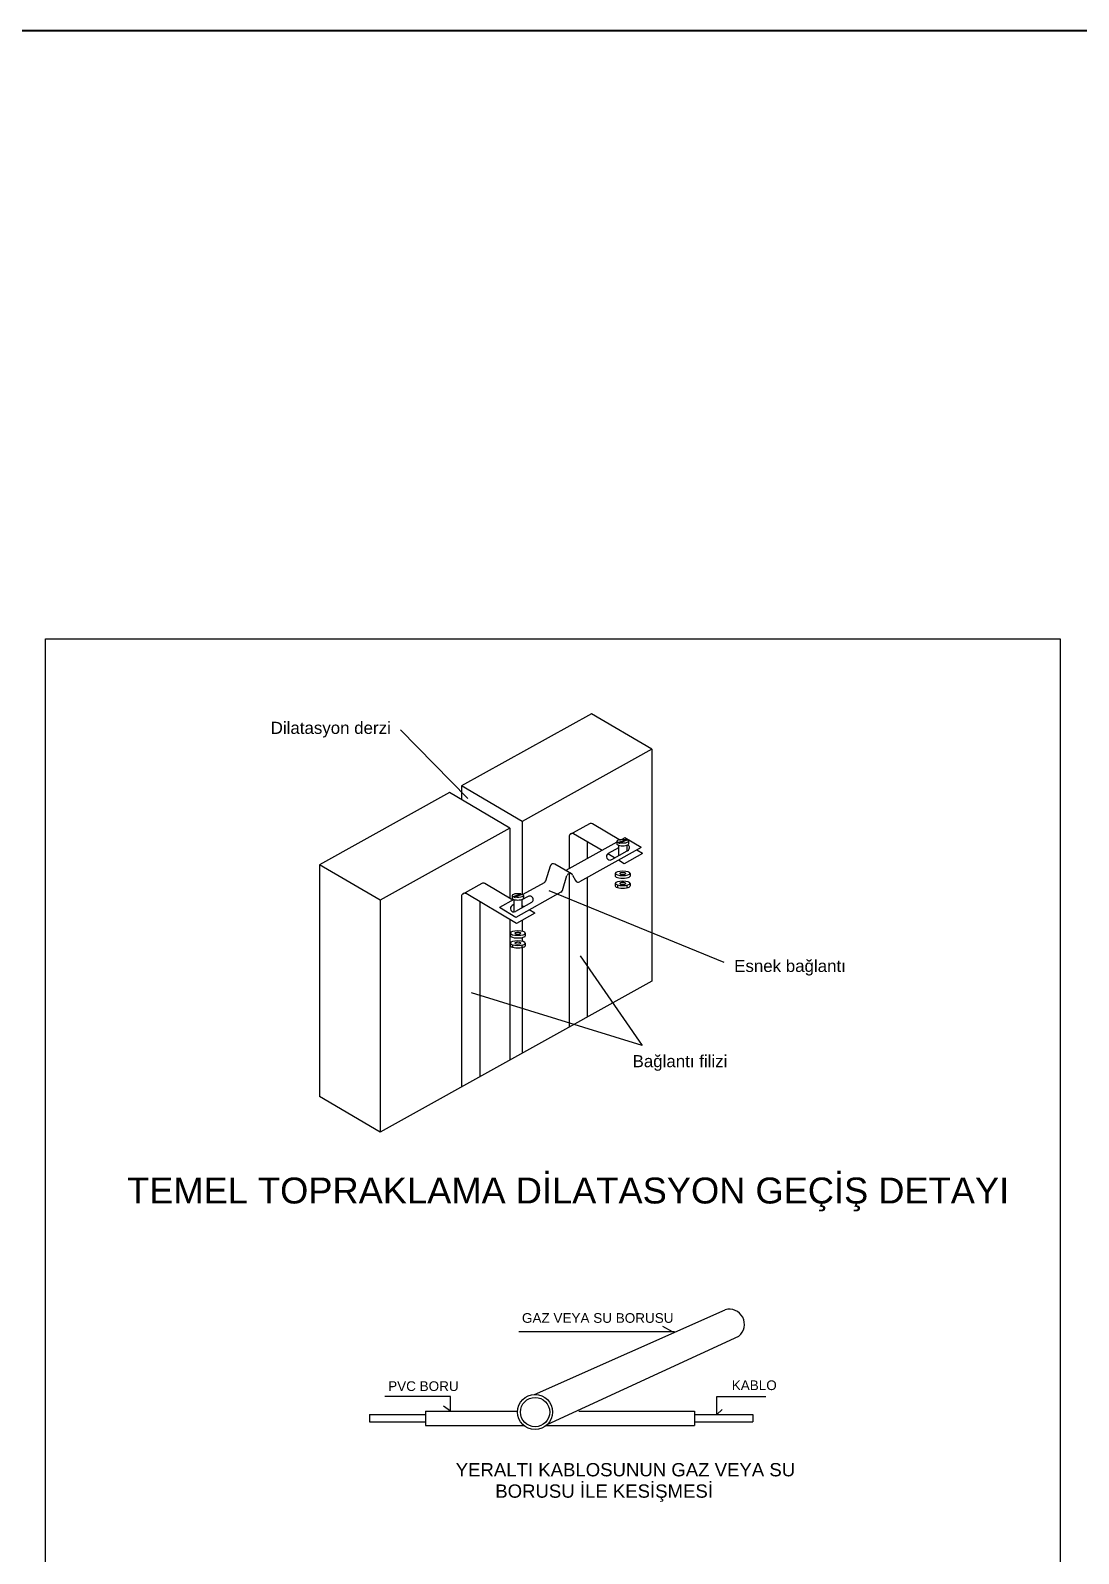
# Model space of a CAD drawing. Header units: metres. Extents: x 134072 to 172200, y 35728 to 38066.
# Drawn here: x 136234 to 136945, y 37034 to 38066 of the extents above; entities that cross this region are included whole.
import ezdxf
from ezdxf.enums import TextEntityAlignment as Align

# ---------------------------------------------------------------- set-up
doc = ezdxf.new("R2010")
doc.units = ezdxf.units.M
doc.layers.add('E-YAZI', color=7, linetype='Continuous', lineweight=30)
doc.layers.add('ELEKTRİK', color=102, linetype='Continuous', lineweight=40)
doc.styles.add('elektrik_02', font='arial.ttf', dxfattribs={"height": 10})

msp = doc.modelspace()

# ---------------------------------------------------------------- linework, layer by layer
at = {"layer": 'E-YAZI', "color": 7}
for p, q in [((136614.7, 37603.1, 127785.9), (136526.7, 37554.2, 127785.9)), ((136655.7, 37579, 127785.9), (136614.7, 37603.1, 127785.9)), ((136531, 37545.7, 127785.9), (136485.3, 37592.1, 127785.9)), ((136655.7, 37579, 127785.9), (136567.7, 37530.1, 127785.9)), ((136655.7, 37579, 127785.9), (136655.7, 37421.7, 127785.9)), ((136518.4, 37549.6, 127785.9), (136430.4, 37500.7, 127785.9)), ((136559.4, 37525.5, 127785.9), (136518.4, 37549.6, 127785.9)), ((136567.7, 37530.1, 127785.9), (136526.7, 37554.2, 127785.9)), ((136526.7, 37554.2, 127785.9), (136526.7, 37544.7, 127785.9)), ((136567.7, 37530.1, 127785.9), (136567.7, 37480.6, 127785.9)), ((136613.3, 37528.4, 127785.9), (136599.9, 37520.9, 127785.9)), ((136634.3, 37517.2, 127785.9), (136615.4, 37528.3, 127785.9)), ((136559.4, 37525.5, 127785.9), (136471.4, 37476.6, 127785.9)), ((136559.4, 37525.5, 127785.9), (136559.4, 37477.9, 127785.9)), ((136599.6, 37519.8, 127785.9), (136599.6, 37497.9, 127785.9)), ((136621.9, 37510.3, 127785.9), (136602.6, 37521.6, 127785.9)), ((136611.8, 37516.2, 127785.9), (136611.8, 37504.7, 127785.9)), ((136632, 37516.6, 127785.9), (136632, 37514.7, 127785.9)), ((136637.9, 37517.6, 127785.9), (136633.1, 37515.8, 127785.9)), ((136638.8, 37517.3, 127785.9), (136634, 37515.6, 127785.9)), ((136637.3, 37518.9, 127785.9), (136635.2, 37517.7, 127785.9)), ((136648.5, 37512.3, 127785.9), (136637.3, 37518.9, 127785.9)), ((136637.9, 37517.6, 127785.9), (136637.9, 37517.3, 127785.9)), ((136639.8, 37516.6, 127785.9), (136639.8, 37514.7, 127785.9)), ((136632, 37515.9, 127785.9), (136597.3, 37496.7, 127785.9)), ((136648.5, 37512.3, 127785.9), (136606.7, 37489.1, 127785.9)), ((136630.4, 37505.3, 127785.9), (136625.7, 37508, 127785.9)), ((136633.1, 37512.1, 127785.9), (136626.1, 37508.2, 127785.9)), ((136638.6, 37509.8, 127785.9), (136628.4, 37504.1, 127785.9)), ((136633.1, 37515.8, 127785.9), (136633.1, 37515.5, 127785.9)), ((136633.1, 37513.9, 127785.9), (136633.1, 37506.7, 127785.9)), ((136634, 37515.6, 127785.9), (136634, 37515.3, 127785.9)), ((136649.3, 37508.4, 127785.9), (136636.9, 37501.4, 127785.9)), ((136638.6, 37513.9, 127785.9), (136638.6, 37509.8, 127785.9)), ((136639.2, 37510.1, 127785.9), (136638.6, 37509.8, 127785.9)), ((136649.3, 37508.4, 127785.9), (136645.5, 37510.6, 127785.9)), ((136471.4, 37476.6, 127785.9), (136430.4, 37500.7, 127785.9)), ((136430.4, 37500.7, 127785.9), (136430.4, 37343.5, 127785.9)), ((136583.7, 37489.7, 127785.9), (136586.9, 37499.9, 127785.9)), ((136601.1, 37494.4, 127785.9), (136589.8, 37501.1, 127785.9)), ((136636.9, 37501.4, 127785.9), (136633, 37503.7, 127785.9)), ((136540.4, 37487.9, 127785.9), (136527, 37480.4, 127785.9)), ((136561.4, 37476.7, 127785.9), (136542.5, 37487.9, 127785.9)), ((136582.7, 37488.5, 127785.9), (136568.1, 37480.4, 127785.9)), ((136595, 37483.2, 127785.9), (136598.1, 37493.3, 127785.9)), ((136599.6, 37494.7, 127785.9), (136599.6, 37390.6, 127785.9)), ((136601.8, 37493.7, 127785.9), (136603.9, 37489.9, 127785.9)), ((136611.8, 37492, 127785.9), (136611.8, 37397.4, 127785.9)), ((136630.8, 37494.8, 127785.9), (136630.8, 37493, 127785.9)), ((136630.8, 37488, 127785.9), (136630.8, 37486.3, 127785.9)), ((136632.3, 37487, 127785.9), (136632.3, 37485.2, 127785.9)), ((136638.7, 37486.8, 127785.9), (136638.7, 37485, 127785.9)), ((136640.9, 37494.8, 127785.9), (136640.9, 37493, 127785.9)), ((136640.9, 37488, 127785.9), (136640.9, 37486.3, 127785.9)), ((136471.4, 37476.6, 127785.9), (136471.4, 37319.4, 127785.9)), ((136526.7, 37479.3, 127785.9), (136526.7, 37350.1, 127785.9)), ((136564, 37460.9, 127785.9), (136529.8, 37481.1, 127785.9)), ((136539, 37475.7, 127785.9), (136539, 37356.9, 127785.9)), ((136562.1, 37477.1, 127785.9), (136552.3, 37471.6, 127785.9)), ((136560.9, 37479.9, 127785.9), (136560.9, 37477.9, 127785.9)), ((136566.8, 37480.8, 127785.9), (136562, 37479.1, 127785.9)), ((136562, 37479.1, 127785.9), (136562, 37478.7, 127785.9)), ((136562, 37477.1, 127785.9), (136562, 37468.7, 127785.9)), ((136567.7, 37480.6, 127785.9), (136562.9, 37478.9, 127785.9)), ((136562.9, 37478.9, 127785.9), (136562.9, 37478.5, 127785.9)), ((136574, 37475, 127785.9), (136563.2, 37469, 127785.9)), ((136594, 37482.1, 127785.9), (136563.4, 37465, 127785.9)), ((136566.8, 37480.8, 127785.9), (136566.8, 37480.6, 127785.9)), ((136571.8, 37479.1, 127785.9), (136567.6, 37476.8, 127785.9)), ((136567.6, 37477.1, 127785.9), (136567.6, 37471.4, 127785.9)), ((136568.7, 37479.9, 127785.9), (136568.7, 37477.9, 127785.9)), ((136585.9, 37483.1, 127785.9), (136704.4, 37434.7, 127785.9)), ((136563.4, 37465, 127785.9), (136552.3, 37471.6, 127785.9)), ((136562, 37473.7, 127785.9), (136560.9, 37473.1, 127785.9)), ((136576.4, 37467.9, 127785.9), (136564, 37460.9, 127785.9)), ((136569, 37472.2, 127785.9), (136567.6, 37473.1, 127785.9)), ((136576.4, 37467.9, 127785.9), (136572.6, 37470.1, 127785.9)), ((136559.4, 37463.6, 127785.9), (136559.4, 37368.2, 127785.9)), ((136559.7, 37454.3, 127785.9), (136559.7, 37452.5, 127785.9)), ((136567.7, 37463, 127785.9), (136567.7, 37455.5, 127785.9)), ((136569.8, 37454.3, 127785.9), (136569.8, 37452.5, 127785.9)), ((136559.7, 37447.5, 127785.9), (136559.7, 37445.8, 127785.9)), ((136561.2, 37446.5, 127785.9), (136561.2, 37444.7, 127785.9)), ((136567.6, 37446.3, 127785.9), (136567.6, 37444.5, 127785.9)), ((136567.7, 37451.3, 127785.9), (136567.7, 37448.7, 127785.9)), ((136567.7, 37444.6, 127785.9), (136567.7, 37372.9, 127785.9)), ((136569.8, 37447.5, 127785.9), (136569.8, 37445.8, 127785.9)), ((136607.1, 37438.9, 127785.9), (136649, 37378.2, 127785.9)), ((136655.7, 37421.7, 127785.9), (136471.4, 37319.4, 127785.9)), ((136649, 37378.2, 127785.9), (136533.3, 37413.8, 127785.9)), ((136471.4, 37319.4, 127785.9), (136430.4, 37343.5, 127785.9)), ((136576.2, 37141.5, 127785.9), (136705.3, 37199, 127785.9)), ((136669.7, 37184.1, 127785.9), (136663.2, 37187.6, 127785.9)), ((136670.9, 37184.1, 127785.9), (136565.4, 37184.1, 127785.9)), ((136584.8, 37121.2, 127785.9), (136714.6, 37181.1, 127785.9)), ((136519.2, 37140.2, 127785.9), (136474.7, 37140.2, 127785.9)), ((136519.2, 37130.2, 127785.9), (136519.2, 37140.2, 127785.9)), ((136699.7, 37127.9, 127785.9), (136699.7, 37140.1, 127785.9)), ((136699.7, 37140.1, 127785.9), (136732.8, 37140.1, 127785.9)), ((136464.2, 37127.9, 127785.9), (136464.2, 37122.9, 127785.9)), ((136464.2, 37127.9, 127785.9), (136502.2, 37127.9, 127785.9)), ((136502.2, 37130.3, 127785.9), (136564.6, 37130.3, 127785.9)), ((136502.2, 37130.3, 127785.9), (136502.2, 37120.4, 127785.9)), ((136519.2, 37130.2, 127785.9), (136514.4, 37133.7, 127785.9)), ((136606.2, 37130.3, 127785.9), (136684.5, 37130.3, 127785.9)), ((136684.5, 37130.3, 127785.9), (136684.5, 37120.4, 127785.9)), ((136684.5, 37127.9, 127785.9), (136724, 37127.9, 127785.9)), ((136699.7, 37127.9, 127785.9), (136703.2, 37131.4, 127785.9)), ((136724, 37127.9, 127785.9), (136724, 37122.9, 127785.9)), ((136464.2, 37122.9, 127785.9), (136502.2, 37122.9, 127785.9)), ((136502.2, 37120.4, 127785.9), (136569, 37120.4, 127785.9)), ((136584, 37120.4, 127785.9), (136684.5, 37120.4, 127785.9)), ((136684.5, 37122.9, 127785.9), (136724, 37122.9, 127785.9))]:
    msp.add_line(p, q, dxfattribs=at)
at = {"layer": 'E-YAZI', "color": 7, "elevation": 127785.9}
msp.add_lwpolyline([(136244.7, 37653.9), (136932.4, 37653.9), (136932.4, 36752.7), (136244.7, 36752.7)], close=True, dxfattribs=at)
at = {"layer": 'E-YAZI', "color": 7}
for radius in [11.9, 9.91]:
    msp.add_circle((136576.5, 37129.6, 127785.9), radius, dxfattribs=at)
for centre, radius, start, end in [((136614.3, 37526.6, 127785.9), 2.05, 59.5273, 119.0546), ((136601.6, 37519.8, 127785.9), 2.05, 59.5273, 180), ((136627.2, 37506.2, 127785.9), 2.34, 119.0546, 299.0546), ((136638.1, 37512.2, 127785.9), 2.34, 299.0546, 56.9085), ((136588.8, 37499.3, 127785.9), 2.05, 57.8499, 162.713), ((136541.4, 37486.1, 127785.9), 2.05, 59.5273, 119.0546), ((136581.7, 37490.3, 127785.9), 2.05, 299.0546, 342.713), ((136600.1, 37492.7, 127785.9), 2.05, 29.0546, 162.713), ((136605.7, 37490.9, 127785.9), 2.05, 209.0546, 299.0546), ((136528.7, 37479.3, 127785.9), 2.05, 59.5273, 180), ((136572.9, 37477.1, 127785.9), 2.34, 299.0546, 119.0546), ((136593, 37483.8, 127785.9), 2.05, 299.0546, 342.713), ((136562.1, 37471, 127785.9), 2.34, 119.0546, 299.0546), ((136708.1, 37189.1, 127785.9), 10.3, 309.2551, 105.7037)]:
    msp.add_arc(centre, radius, start, end, dxfattribs=at)
for centre, major_axis, start_param, end_param in [((136635.9, 37516.6, 127785.9), (-3.89, 0), 4.160484, 7.055076), ((136635.9, 37516.6, 127785.9), (-3.89, 0), 1.068365, 3.86401), ((136635.9, 37516.4, 127785.9), (-3.89, 0), 3.99436, 4.160484), ((136635.9, 37514.7, 127785.9), (-3.89, 0), 6.267548, 9.44046), ((136635.9, 37516.3, 127785.9), (-3.89, 0), 0.771891, 1.068365), ((136635.9, 37494.8, 127785.9), (-5.06, 0), -1.575027, 4.704448), ((136635.9, 37494.7, 127785.9), (-2.02, 0), -1.575027, 4.704448), ((136635.9, 37493, 127785.9), (-5.06, 0), 6.283185, 9.424982), ((136635.9, 37488, 127785.9), (-5.06, 0), -1.575027, 4.704448), ((136635.9, 37486.3, 127785.9), (-5.06, 0), 6.283185, 9.424982), ((136635.9, 37488, 127785.9), (-2.02, 0), -1.575027, 4.704448), ((136564.8, 37479.9, 127785.9), (-3.89, 0), 4.160484, 7.055076), ((136564.8, 37477.9, 127785.9), (-3.89, 0), 6.267548, 9.44046), ((136564.8, 37479.5, 127785.9), (-3.89, 0), 0.771891, 1.068365), ((136564.8, 37479.9, 127785.9), (-3.89, 0), 1.068365, 3.86401), ((136564.8, 37479.6, 127785.9), (-3.89, 0), 3.99436, 4.160484), ((136564.8, 37454.3, 127785.9), (-5.06, 0), -1.575027, 4.704448), ((136564.8, 37454.2, 127785.9), (-2.02, 0), -1.575027, 4.704448), ((136564.8, 37452.5, 127785.9), (-5.06, 0), 6.283185, 9.424982), ((136564.8, 37447.5, 127785.9), (-5.06, 0), -1.575027, 4.704448), ((136564.8, 37445.8, 127785.9), (-5.06, 0), 6.283185, 9.424982), ((136564.8, 37447.5, 127785.9), (-2.02, 0), -1.575027, 4.704448)]:
    msp.add_ellipse(centre, major_axis=major_axis, ratio=0.291429, start_param=start_param, end_param=end_param, dxfattribs=at)
at = {"layer": 'ELEKTRİK'}
msp.add_line((135359.3, 38066.3, 127785.9), (172199.8, 38066.3, 127785.9), dxfattribs=at)

# ---------------------------------------------------------------- texts
at = {"layer": 'E-YAZI', "color": 7, "style": 'elektrik_02'}
for s, height, p in [('Dilatasyon derzi', 8.19, (136438, 37589.4, 127785.9)), ('Esnek bağlantı', 8.19, (136749.3, 37428, 127785.9)), ('Bağlantı filizi', 8.19, (136674.7, 37363.4, 127785.9)), ('TEMEL TOPRAKLAMA DİLATASYON GEÇİŞ DETAYI', 17.587, (136598.9, 37271, 127785.9))]:
    msp.add_text(s, height=height, dxfattribs=at).set_placement(p, align=Align.CENTER)
for s, height, p in [('GAZ VEYA SU BORUSU', 6.552, (136567.6, 37190.1, 127785.9)), ('PVC BORU', 6.55, (136476.9, 37143.9, 127785.9)), ('KABLO', 6.55, (136709.8, 37144.5, 127785.9)), ('YERALTI KABLOSUNUN GAZ VEYA SU ', 9.009, (136522.7, 37086, 127785.9)), ('BORUSU İLE KESİŞMESİ', 9.009, (136549.5, 37071.5, 127785.9))]:
    msp.add_text(s, height=height, dxfattribs=at).set_placement(p)

doc.saveas('drawing.dxf')
